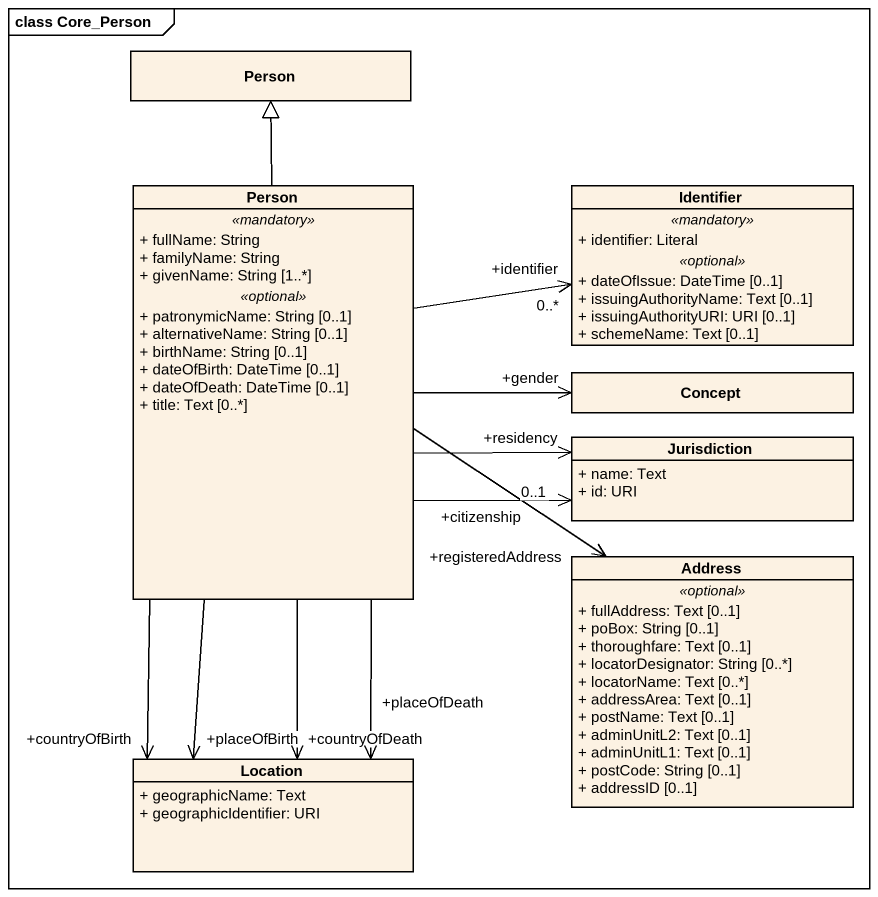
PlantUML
@startuml
mainframe class Core_Person
hide circle
hide empty members
skinparam classAttributeIconSize 0
class "Person" as Person_
class "Person" as Person__2 {
  .. <<mandatory>> ..
  + fullName: String
  + familyName: String
  + givenName: String [1..*]
  .. <<optional>> ..
  + patronymicName: String [0..1]
  + alternativeName: String [0..1]
  + birthName: String [0..1]
  + dateOfBirth: DateTime [0..1]
  + dateOfDeath: DateTime [0..1]
  + title: Text [0..*]
}
class Identifier {
  .. <<mandatory>> ..
  + identifier: Literal
  .. <<optional>> ..
  + dateOfIssue: DateTime [0..1]
  + issuingAuthorityName: Text [0..1]
  + issuingAuthorityURI: URI [0..1]
  + schemeName: Text [0..1]
}
class Concept
class Jurisdiction {
  + name: Text
  + id: URI
}
class Address {
  .. <<optional>> ..
  + fullAddress: Text [0..1]
  + poBox: String [0..1]
  + thoroughfare: Text [0..1]
  + locatorDesignator: String [0..*]
  + locatorName: Text [0..*]
  + addressArea: Text [0..1]
  + postName: Text [0..1]
  + adminUnitL2: Text [0..1]
  + adminUnitL1: Text [0..1]
  + postCode: String [0..1]
  + addressID [0..1]
}
class Location {
  + geographicName: Text
  + geographicIdentifier: URI
}
Person__2 -up-|> Person_
Person__2 -right-> "+identifier\n0..*" Identifier
Person__2 -right-> "+gender" Concept
Person__2 -right-> "+citizenship" Jurisdiction
Person__2 -right-> "+residency" Jurisdiction
Person__2 --> "+registeredAddress\n0..1" Address
Person__2 --> "+countryOfBirth" Location
Person__2 --> "+placeOfBirth" Location
Person__2 --> "+countryOfDeath" Location
Person__2 --> "+placeOfDeath" Location
@enduml
